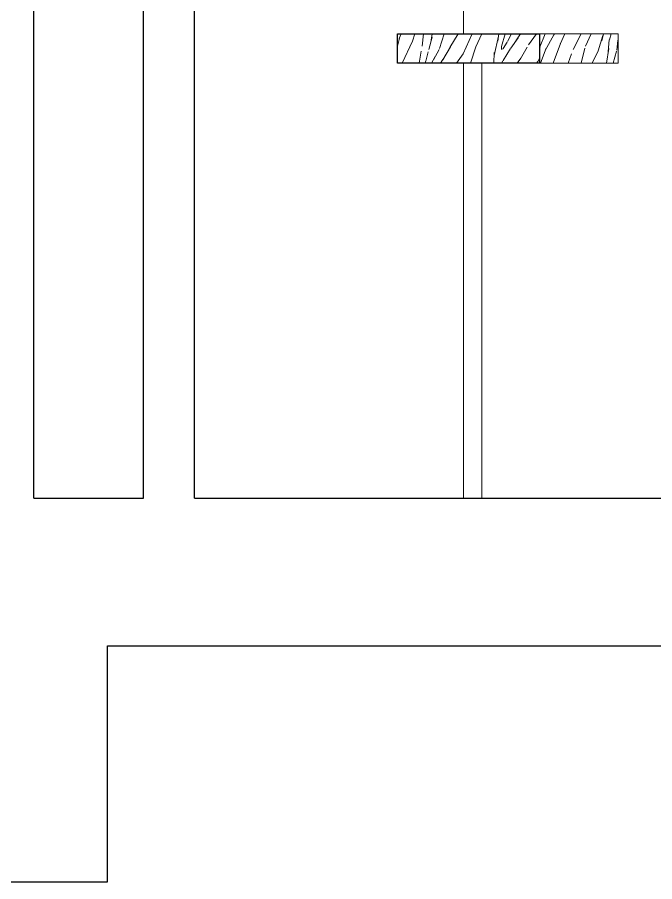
# Model space of a CAD drawing. Header units: inches. Extents: x 0 to 535, y -174 to 989.
# Drawn here: x 349.008 to 350.736, y 92.608 to 94.953 of the extents above; entities that cross this region are included whole.
import ezdxf

# ---------------------------------------------------------------- set-up
doc = ezdxf.new("R2010")
doc.units = ezdxf.units.IN
doc.header["$MEASUREMENT"] = 0
doc.layers.add('1', color=1, linetype='Continuous', lineweight=9)
doc.layers.add('wall', color=51, linetype='Continuous', lineweight=25)

msp = doc.modelspace()

# ---------------------------------------------------------------- hatches: boundary and pattern name
at = {"layer": '1'}
h = msp.add_hatch(dxfattribs=at)
h.set_pattern_fill('Ä¾ÎÆ', color=256, scale=0.23, angle=20)
h.set_pattern_definition([(35.3657895, (89.36394374982895, 155.4043456731439), (1.358495653849031, 0.974888949105646), [0.0567920025, -11.86952858]), (166.803504, (89.40173186230047, 155.383782495857), (-0.2161293025630688, -0.078664630883123), [0.00785306709999998, -0.8167188679999989]), (24.48938626, (89.36909177690261, 155.3741902710309), (0.2161293006459917, 0.07866463722956471), [0.02746521999999996, -5.740230749999991]), (73.46062710000001, (89.3918834623029, 155.3435932512643), (0.3395689741847775, 1.084466940812025), [0.0294332288, -6.151544580000001]), (83.00321680000002, (89.40026234335097, 155.3718086587396), (0.216129300024115, 0.07866463224300876), [0.0120636748, -0.4946106760000001]), (30.347856, (89.29483968752145, 155.4020718033193), (2.223012850983182, 1.289547495665455), [0.0478738905, -10.00564285]), (89.08859079999999, (89.37129972031303, 155.3361013818702), (0.06171982473837814, 0.502901154207116), [0.0092056419, -1.923978911]), (35.66412569999999, (89.3649771223502, 155.3406635285166), (0.2161292995345969, 0.0786646385446673), [0.0079623815, -1.664137768]), (43.56664719999999, (89.31278248108939, 155.3239540274121), (0.7101077456471797, 0.7388950529018659), [0.0322622403, -2.226094583]), (29.68621252, (89.27454880363666, 155.4129888856275), (2.223012851304042, 1.289547475383502), [0.1022191415, -5.26428577]), (40.3727928, (89.33615883556095, 155.3461890952892), (2.99484043838873, 2.531343684717294), [0.04322782150000001, -9.034614590000002]), (33.7857773, (89.31895446429264, 155.3742441441316), (0.216129291848162, 0.07866464853906541), [0.05413074839999992, -1.840445417999997]), (29.04293409, (89.33615360340235, 155.4262600202194), (2.439142167360524, 1.36821211551155), [0.0410338262, -8.57606934]), (55.7434615, (89.43966431239534, 155.40445216516), (1.759784446686964, 2.56225704572125), [0.0404823782, -8.4608168]), (39.23678930000001, (89.41025612516286, 155.4372165670578), (3.210969740846352, 2.610008316254434), [0.05220031930000001, -10.90986646]), (34.7710456, (89.37202767770746, 155.4461804995564), (2.933120589214854, 2.028442540050955), [0.0758889025, -15.86078045]), (41.4338095, (89.23455797834004, 155.3915700314677), (0.2161292981963297, 0.07866463652666691), [0.0176491834, -1.217793604]), (61.73996529999999, (89.265439871703, 155.306722726783), (0.2778491391306656, 0.5815657859539077), [0.0322917148, -3.35833833]), (38.84841369999999, (89.24632250940718, 155.3592472480102), (1.142366341585137, 0.8962243289674561), [0.0266178126, -5.56312293]), (200, (89.27454880363666, 155.4129888856275), (-0.3705387656623449, 0.3455718796523705), [0.0284761896, -0.201523792]), (45.6324289, (89.28072915609268, 155.3351655231263), (0.7101077456572038, 0.7388950516397252), [0.05466546159999993, -11.42508117999998]), (43.237749, (89.26705268113693, 155.3759435947295), (1.636344795307082, 1.556454734449686), [0.0381418545, -7.97164751]), (71.91148520000002, (89.50877883607211, 155.2465841864989), (0.3395689770066423, 1.084466938815197), [0.0355090606, -7.42139344]), (83.00321680000002, (89.52907077004373, 155.219652918577), (0.216129300024115, 0.07866463224300876), [0.0265400864, -0.4801342690000001]), (74.8009006, (89.5201040814556, 155.1866479748006), (0.7408577933628253, 2.671835029081719), [0.0342012829, -7.148068110000001]), (56.7878511, (89.54524909149262, 155.1431807244895), (1.265806021826072, 1.902026626305297), [0.0287191846, -6.002309540000001]), (61.73996529999999, (89.53539650804865, 155.1670482162653), (0.2778491391306656, 0.5815657859539077), [0.0322917148, -3.35833833]), (72.17738229999999, (89.40232594913805, 155.2924869229888), (0.3395689782831965, 1.084466939618753), [0.0571535188, -11.94508519]), (65.092991, (89.4434986674377, 155.2273997376335), (0.2778491338212687, 0.5815657892096059), [0.0698139263, -14.5911103]), (63.06707489999999, (89.43732040493691, 155.2731947300833), (0.2778491396096346, 0.581565787359474), [0.06296584420000001, -6.54844776]), (43.56664719999999, (89.32072416562237, 155.2925276387563), (0.7101077456471797, 0.7388950529018659), [0.0322622403, -2.226094583]), (60.65470750000001, (89.33748715830382, 155.2688875330993), (1.049676707566411, 1.823361999482653), [0.04619737450000001, -4.80452681]), (59.7854419, (89.3580719474326, 155.2603652182543), (1.049676723312325, 1.823361992584466), [0.04703368899999992, -9.830041069999982]), (62.91626979999999, (89.4114463895799, 155.2225970491086), (0.2778491404779415, 0.5815657853456426), [0.05682948329999993, -5.91026606999999]), (65.1886422, (89.37689331315453, 155.2374742966674), (0.2778491301377781, 0.5815657915326928), [0.06060699410000001, -12.66686176]), (20, (89.503641272529, 155.1165977409129), (0.06171983675258766, 0.5029011542273502), [0.004380952600000001, -0.225619029]), (91.24063829999987, (89.503641272529, 155.1165977409129), (-0.09268962877058462, 0.9271376728700892), [0.006811305099999993, -1.423562827999998]), (58.1373433, (89.50775802135924, 155.1180961149491), (0.2778491400426518, 0.5815657852462758), [0.020887335, -1.441226069]), (74.5021434, (89.50349379781152, 155.1234074486136), (0.339568967718033, 1.084466942922913), [0.03960924529999993, -2.733037789999995]), (77.7581778, (89.48335248076074, 155.0954864539563), (0.4630086353138385, 2.09026925108812), [0.0533767969, -11.15575049]), (80.0621297, (89.49467039970781, 155.1476495356663), (0.7098880003596573, 4.101873860981018), [0.05705958220000001, -11.92545262]), (66.31177559999999, (89.39983875256982, 155.1039824600309), (0.2778491323069626, 0.5815657900483695), [0.0713526884, -4.92333538]), (64.46337319999999, (89.43365445245982, 155.1231537523498), (0.06171983769696079, 0.5029011530502587), [0.1043524743, -0.540177494]), (70.48311470000002, (89.39189497375901, 155.1674372171649), (1.57440521027697, 4.416532392591645), [0.0585223454, -12.23117]), (75.5243122, (89.42850537824724, 155.1693233387019), (0.4012888157798406, 1.587368093631594), [0.0599805523, -12.53593541]), (72.613585, (89.47863955297642, 155.2173120220532), (0.06171983805708947, 0.5029011531749514), [0.0432909381, -1.09309616]), (76.48384360000001, (89.51407748006665, 155.1615765218067), (0.4012888131065727, 1.587368094188972), [0.02578561049999996, -5.389192559999991]), (61.9762794, (89.5187841293401, 155.1358360607177), (1.6053749810238, 2.986493559702275), [0.0353577413, -7.38976752]), (84.3053877, (89.50451775177983, 155.2038529666594), (0.06171983729502792, 0.5029011542635994), [0.04294314819999993, -8.97511795999998]), (55.24647409999999, (89.5261369613554, 155.1156343207867), (1.759784460498503, 2.562257030501768), [0.0335272702, -7.007199320000001]), (65.2273285, (89.47290057537266, 155.290720444905), (0.2778491373020555, 0.5815657880252949), [0.05753806269999993, -12.02545500999998]), (76.65325650000001, (89.49157551272936, 155.2586250489409), (0.8642974639745951, 3.677637319914488), [0.0617647842, -12.90883993]), (59.70795199999999, (89.55701466969867, 155.0948437567929), (1.049676722564742, 1.823361991434463), [0.0370151926, -7.736175120000001]), (56.3560822, (89.588775134429, 155.0652233085898), (0.4939784263606839, 0.6602304293122196), [0.010879644, -2.273845757]), (61.9762794, (89.48982464634423, 155.0520862281831), (1.6053749810238, 2.986493559702275), [0.0353577413, -7.38976752]), (53.19649550000001, (89.51776122034941, 155.0393763576461), (0.2161292945959426, 0.07866463804509569), [0.0314122638, -0.7931596690000001]), (98.48186739999994, (89.48306171555882, 155.0450491308277), (-0.2470990924021889, 1.351374195123889), [0.0109700409, -2.292738417000001]), (46.13814420000001, (89.48306171555882, 155.0450491308277), (0.2161292981877979, 0.07866463710982384), [0.0097600178, -1.015041865]), (56.01691480000001, (89.53657944819057, 155.0645279925111), (1.265806025054427, 1.902026624190993), [0.0365601399, -7.641068970000001]), (87.2394681, (89.48144367396628, 155.0558991878114), (0.1541897158929855, 2.938742287345873), [0.03963325729999993, -8.28335063999998]), (58.6490828, (89.50643702289149, 155.083298382944), (0.7718275702060986, 1.24179621442641), [0.0378642376, -7.91362541]), (72.613585, (89.41101652028787, 155.0508559574079), (0.06171983805708947, 0.5029011531749514), [0.07575913880000001, -1.060627957]), (63.29488549999999, (89.28970421609486, 155.2400569884685), (0.2778491394824867, 0.5815657871570311), [0.0376197775, -7.86253344]), (66.9545161, (89.28088081799115, 155.2642990755213), (0.277849138399155, 0.5815657881615057), [0.03530030569999992, -3.671231709999995]), (56.3560822, (89.30367459629461, 155.2016736843284), (0.4939784263606839, 0.6602304293122196), [0.03263893430000001, -2.252086469]), (71.7852574, (89.33455648965757, 155.1168263796437), (0.3395689764932182, 1.084466939238849), [0.06019634289999992, -6.260419679999989]), (60.0717393, (89.34485045384969, 155.0885439454692), (0.277849139270344, 0.5815657860494605), [0.040074625, -2.063843176]), (69.3694487, (89.31617441040596, 155.1673307273101), (0.6174181176901898, 1.666032726955021), [0.0538217917, -11.24875421]), (53.19649550000001, (89.37867348017609, 154.9956159443798), (0.2161292945959426, 0.07866463804509569), [0.0117795995, -0.8127923539999999]), (69.6657058, (89.35337262243425, 155.1740063851482), (0.2778491222749367, 0.5815657938110032), [0.06768603069999984, -1.709072292999998]), (53.19649550000001, (89.30661049709946, 155.2736639128539), (0.2161292945959426, 0.07866463804509569), [0.02355919900000001, -0.8010127430000001]), (68.5537297, (89.32175753893026, 155.2288454919677), (0.8952672367306358, 2.247598515793237), [0.04302075939999993, -8.991338709999981]), (61.73996529999999, (89.33513801868678, 155.2177010229527), (0.2778491391306656, 0.5815657859539077), [0.0484375745, -3.34219256]), (58.51148860000001, (89.36484429539631, 155.1232746499884), (0.7718275754866677, 1.241796208885935), [0.0517887205, -10.82384232]), (54.19451950000001, (89.35955611709363, 155.0481404677683), (0.493978439279239, 0.6602304207882279), [0.06885505630000001, -7.160925799999999]), (61.1011978, (89.38573031404422, 155.0050478084116), (0.2778491393576279, 0.5815657856754212), [0.05232378789999993, -2.694674939999995]), (74.3266424, (89.46584060146245, 155.3293311365384), (0.7408577912244497, 2.671835022947638), [0.0582210293, -12.16819508]), (70.9753659, (89.41981899133046, 155.3468975657531), (0.9569870897545645, 2.75049966370575), [0.0608799512, -12.72390981]), (51.130464, (89.34410052009393, 155.3147627066334), (0.4939784438691176, 0.660230418984233), [0.03326687569999993, -3.459754989999995]), (67.47860020000002, (89.3601271825923, 155.3091569587764), (0.2778491206858045, 0.5815657944572521), [0.0291689473, -3.03357028]), (56.3560822, (89.29469953629243, 155.2967822189862), (0.4939784263606839, 0.6602304293122196), [0.03263893430000001, -2.252086469]), (76.6033605, (89.38174116000927, 155.3010092378337), (0.8642974665360263, 3.677637328676978), [0.0437751594, -9.149008080000002])])
h.paths.add_polyline_path([(350.4236870052352, 94.82772965127792), (350.4236870052352, 94.90772965127792), (350.0386251403856, 94.90772965127792), (350.0386251403856, 94.82772965127792)])
h = msp.add_hatch(dxfattribs=at)
h.set_pattern_fill('Ä¾ÎÆ', color=256, scale=0.23, angle=20)
h.set_pattern_definition([(35.3657895, (67.66684324921415, 154.5043456731439), (1.358495653849031, 0.974888949105646), [0.0567920025, -11.86952858]), (166.803504, (67.70463136168567, 154.483782495857), (-0.2161293025630688, -0.078664630883123), [0.007853067099999996, -0.8167188679999999]), (24.48938626, (67.67199127628781, 154.4741902710309), (0.2161293006459917, 0.07866463722956471), [0.02746522, -5.740230749999998]), (73.46062710000001, (67.6947829616881, 154.4435932512643), (0.3395689741847775, 1.084466940812025), [0.0294332288, -6.151544580000001]), (83.00321680000002, (67.70316184273618, 154.4718086587395), (0.216129300024115, 0.07866463224300876), [0.0120636748, -0.4946106760000001]), (30.347856, (67.59773918690665, 154.5020718033194), (2.223012850983182, 1.289547495665455), [0.0478738905, -10.00564285]), (89.08859079999999, (67.67419921969824, 154.4361013818702), (0.06171982473837814, 0.502901154207116), [0.0092056419, -1.923978911]), (35.66412569999999, (67.6678766217354, 154.4406635285166), (0.2161292995345969, 0.0786646385446673), [0.0079623815, -1.664137768]), (43.56664719999999, (67.61568198047458, 154.4239540274121), (0.7101077456471797, 0.7388950529018659), [0.0322622403, -2.226094583]), (29.68621252, (67.57744830302187, 154.5129888856275), (2.223012851304042, 1.289547475383502), [0.1022191415, -5.26428577]), (40.3727928, (67.63905833494616, 154.4461890952892), (2.99484043838873, 2.531343684717294), [0.04322782150000001, -9.034614590000002]), (33.7857773, (67.62185396367785, 154.4742441441316), (0.216129291848162, 0.07866464853906541), [0.05413074839999998, -1.840445417999999]), (29.04293409, (67.63905310278756, 154.5262600202194), (2.439142167360524, 1.36821211551155), [0.0410338262, -8.57606934]), (55.7434615, (67.74256381178056, 154.50445216516), (1.759784446686964, 2.56225704572125), [0.0404823782, -8.4608168]), (39.23678930000001, (67.71315562454807, 154.5372165670578), (3.210969740846352, 2.610008316254434), [0.05220031930000001, -10.90986646]), (34.7710456, (67.67492717709267, 154.5461804995564), (2.933120589214854, 2.028442540050955), [0.0758889025, -15.86078045]), (41.4338095, (67.53745747772524, 154.4915700314677), (0.2161292981963297, 0.07866463652666691), [0.0176491834, -1.217793604]), (61.73996529999999, (67.5683393710882, 154.406722726783), (0.2778491391306656, 0.5815657859539077), [0.0322917148, -3.35833833]), (38.84841369999999, (67.54922200879238, 154.4592472480103), (1.142366341585137, 0.8962243289674561), [0.0266178126, -5.56312293]), (200, (67.57744830302187, 154.5129888856275), (-0.3705387656623449, 0.3455718796523705), [0.0284761896, -0.201523792]), (45.6324289, (67.58362865547788, 154.4351655231263), (0.7101077456572038, 0.7388950516397252), [0.05466546159999999, -11.42508118]), (43.237749, (67.56995218052214, 154.4759435947295), (1.636344795307082, 1.556454734449686), [0.0381418545, -7.97164751]), (71.91148520000002, (67.81167833545732, 154.3465841864989), (0.3395689770066423, 1.084466938815197), [0.0355090606, -7.42139344]), (83.00321680000002, (67.83197026942894, 154.319652918577), (0.216129300024115, 0.07866463224300876), [0.0265400864, -0.4801342690000001]), (74.8009006, (67.82300358084079, 154.2866479748006), (0.7408577933628253, 2.671835029081719), [0.0342012829, -7.148068110000001]), (56.7878511, (67.84814859087783, 154.2431807244895), (1.265806021826072, 1.902026626305297), [0.0287191846, -6.002309540000001]), (61.73996529999999, (67.83829600743385, 154.2670482162653), (0.2778491391306656, 0.5815657859539077), [0.0322917148, -3.35833833]), (72.17738229999999, (67.70522544852325, 154.3924869229888), (0.3395689782831965, 1.084466939618753), [0.0571535188, -11.94508519]), (65.092991, (67.74639816682289, 154.3273997376335), (0.2778491338212687, 0.5815657892096059), [0.0698139263, -14.5911103]), (63.06707489999999, (67.74021990432212, 154.3731947300833), (0.2778491396096346, 0.581565787359474), [0.06296584420000001, -6.54844776]), (43.56664719999999, (67.62362366500757, 154.3925276387563), (0.7101077456471797, 0.7388950529018659), [0.0322622403, -2.226094583]), (60.65470750000001, (67.64038665768902, 154.3688875330993), (1.049676707566411, 1.823361999482653), [0.04619737450000001, -4.80452681]), (59.7854419, (67.66097144681781, 154.3603652182543), (1.049676723312325, 1.823361992584466), [0.04703368899999998, -9.830041069999998]), (62.91626979999999, (67.7143458889651, 154.3225970491086), (0.2778491404779415, 0.5815657853456426), [0.05682948329999999, -5.910266069999998]), (65.1886422, (67.67979281253973, 154.3374742966674), (0.2778491301377781, 0.5815657915326928), [0.06060699410000001, -12.66686176]), (20, (67.8065407719142, 154.2165977409129), (0.06171983675258766, 0.5029011542273502), [0.004380952600000001, -0.225619029]), (91.24063829999997, (67.8065407719142, 154.2165977409129), (-0.09268962877058462, 0.9271376728700892), [0.006811305099999999, -1.423562827999999]), (58.1373433, (67.81065752074444, 154.2180961149491), (0.2778491400426518, 0.5815657852462758), [0.020887335, -1.441226069]), (74.5021434, (67.80639329719672, 154.2234074486136), (0.339568967718033, 1.084466942922913), [0.03960924529999999, -2.733037789999999]), (77.7581778, (67.78625198014595, 154.1954864539562), (0.4630086353138385, 2.09026925108812), [0.0533767969, -11.15575049]), (80.0621297, (67.79756989909302, 154.2476495356663), (0.7098880003596573, 4.101873860981018), [0.05705958220000001, -11.92545262]), (66.31177559999999, (67.70273825195503, 154.2039824600309), (0.2778491323069626, 0.5815657900483695), [0.0713526884, -4.92333538]), (64.46337319999999, (67.73655395184501, 154.2231537523498), (0.06171983769696079, 0.5029011530502587), [0.1043524743, -0.540177494]), (70.48311470000002, (67.69479447314421, 154.2674372171649), (1.57440521027697, 4.416532392591645), [0.0585223454, -12.23117]), (75.5243122, (67.73140487763244, 154.2693233387019), (0.4012888157798406, 1.587368093631594), [0.0599805523, -12.53593541]), (72.613585, (67.78153905236162, 154.3173120220532), (0.06171983805708947, 0.5029011531749514), [0.0432909381, -1.09309616]), (76.48384360000001, (67.81697697945184, 154.2615765218067), (0.4012888131065727, 1.587368094188972), [0.02578561049999999, -5.389192559999999]), (61.9762794, (67.82168362872531, 154.2358360607177), (1.6053749810238, 2.986493559702275), [0.0353577413, -7.38976752]), (84.3053877, (67.80741725116503, 154.3038529666594), (0.06171983729502792, 0.5029011542635994), [0.04294314819999999, -8.975117959999997]), (55.24647409999999, (67.82903646074061, 154.2156343207866), (1.759784460498503, 2.562257030501768), [0.0335272702, -7.007199320000001]), (65.2273285, (67.77580007475787, 154.390720444905), (0.2778491373020555, 0.5815657880252949), [0.05753806269999999, -12.02545501]), (76.65325650000001, (67.79447501211457, 154.3586250489409), (0.8642974639745951, 3.677637319914488), [0.0617647842, -12.90883993]), (59.70795199999999, (67.85991416908388, 154.1948437567929), (1.049676722564742, 1.823361991434463), [0.0370151926, -7.736175120000001]), (56.3560822, (67.89167463381419, 154.1652233085898), (0.4939784263606839, 0.6602304293122196), [0.010879644, -2.273845757]), (61.9762794, (67.79272414572945, 154.1520862281831), (1.6053749810238, 2.986493559702275), [0.0353577413, -7.38976752]), (53.19649550000001, (67.82066071973462, 154.1393763576461), (0.2161292945959426, 0.07866463804509569), [0.0314122638, -0.7931596690000001]), (98.4818674, (67.78596121494402, 154.1450491308278), (-0.2470990924021889, 1.351374195123889), [0.0109700409, -2.292738417000001]), (46.13814420000001, (67.78596121494402, 154.1450491308278), (0.2161292981877979, 0.07866463710982384), [0.0097600178, -1.015041865]), (56.01691480000001, (67.83947894757576, 154.1645279925111), (1.265806025054427, 1.902026624190993), [0.0365601399, -7.641068970000001]), (87.2394681, (67.78434317335149, 154.1558991878114), (0.1541897158929855, 2.938742287345873), [0.03963325729999999, -8.283350639999997]), (58.6490828, (67.8093365222767, 154.183298382944), (0.7718275702060986, 1.24179621442641), [0.0378642376, -7.91362541]), (72.613585, (67.71391601967308, 154.1508559574079), (0.06171983805708947, 0.5029011531749514), [0.07575913880000001, -1.060627957]), (63.29488549999999, (67.59260371548007, 154.3400569884685), (0.2778491394824867, 0.5815657871570311), [0.0376197775, -7.86253344]), (66.9545161, (67.58378031737635, 154.3642990755212), (0.277849138399155, 0.5815657881615057), [0.03530030569999999, -3.671231709999999]), (56.3560822, (67.60657409567982, 154.3016736843284), (0.4939784263606839, 0.6602304293122196), [0.03263893430000001, -2.252086469]), (71.7852574, (67.63745598904278, 154.2168263796437), (0.3395689764932182, 1.084466939238849), [0.06019634289999998, -6.260419679999997]), (60.0717393, (67.6477499532349, 154.1885439454692), (0.277849139270344, 0.5815657860494605), [0.040074625, -2.063843176]), (69.3694487, (67.61907390979117, 154.2673307273101), (0.6174181176901898, 1.666032726955021), [0.0538217917, -11.24875421]), (53.19649550000001, (67.6815729795613, 154.0956159443798), (0.2161292945959426, 0.07866463804509569), [0.0117795995, -0.8127923539999999]), (69.6657058, (67.65627212181946, 154.2740063851482), (0.2778491222749367, 0.5815657938110032), [0.06768603069999997, -1.709072293]), (53.19649550000001, (67.60950999648466, 154.3736639128539), (0.2161292945959426, 0.07866463804509569), [0.02355919900000001, -0.8010127430000001]), (68.5537297, (67.62465703831546, 154.3288454919677), (0.8952672367306358, 2.247598515793237), [0.04302075939999999, -8.991338709999997]), (61.73996529999999, (67.63803751807198, 154.3177010229527), (0.2778491391306656, 0.5815657859539077), [0.0484375745, -3.34219256]), (58.51148860000001, (67.66774379478152, 154.2232746499884), (0.7718275754866677, 1.241796208885935), [0.0517887205, -10.82384232]), (54.19451950000001, (67.66245561647884, 154.1481404677683), (0.493978439279239, 0.6602304207882279), [0.06885505630000001, -7.160925799999999]), (61.1011978, (67.68862981342943, 154.1050478084116), (0.2778491393576279, 0.5815657856754212), [0.05232378789999999, -2.694674939999999]), (74.3266424, (67.76874010084767, 154.4293311365384), (0.7408577912244497, 2.671835022947638), [0.0582210293, -12.16819508]), (70.9753659, (67.72271849071566, 154.4468975657531), (0.9569870897545645, 2.75049966370575), [0.0608799512, -12.72390981]), (51.130464, (67.64700001947914, 154.4147627066335), (0.4939784438691176, 0.660230418984233), [0.03326687569999999, -3.459754989999999]), (67.47860020000002, (67.66302668197748, 154.4091569587764), (0.2778491206858045, 0.5815657944572521), [0.0291689473, -3.03357028]), (56.3560822, (67.59759903567765, 154.3967822189863), (0.4939784263606839, 0.6602304293122196), [0.03263893430000001, -2.252086469]), (76.6033605, (67.68464065939447, 154.4010092378338), (0.8642974665360263, 3.677637328676978), [0.0437751594, -9.149008080000002])])
h.paths.add_polyline_path([(350.6369287329325, 94.90772965127792), (350.4236870052352, 94.90772965127792), (350.4236870052352, 94.82772965127792), (350.6369287329325, 94.82772965127792)])

# ---------------------------------------------------------------- linework, layer by layer
for p, q in [((350.2175716314634, 94.90772965127792), (350.2175716314634, 95.00772965127791)), ((350.4236870052352, 94.90772965127792), (350.6369287329325, 94.90772965127792)), ((350.6369287329325, 94.82772965127792), (350.6369287329325, 94.90772965127792)), ((350.2175716314634, 93.64772965127793), (350.2175716314634, 94.82772965127792)), ((350.2675716314635, 93.64772965127793), (350.2675716314635, 94.82772965127792)), ((350.4236870052352, 94.82772965127792), (350.6369287329325, 94.82772965127792))]:
    msp.add_line(p, q, dxfattribs=at)
at = {"layer": 'wall'}
for p, q in [((349.0532865599804, 93.64772965127793), (349.0532865599804, 102.8677296512779)), ((349.3507498118069, 93.64772965127793), (349.3507498118069, 102.8677296512779)), ((349.4883086466241, 93.64772965127793), (349.4883086466241, 102.8677296512779)), ((349.0532865599804, 93.64772965127793), (349.3507498118069, 93.64772965127793)), ((349.4883086466241, 93.64772965127793), (359.5489946229354, 93.64772965127793)), ((349.2532865599804, 93.24772965127795), (359.3489946229354, 93.24772965127794)), ((349.2532865599804, 92.60772965127792), (349.2532865599804, 93.24772965127794)), ((345.4076665953193, 92.60772965127792), (349.2532865599804, 92.60772965127792))]:
    msp.add_line(p, q, dxfattribs=at)
msp.add_lwpolyline([(350.0386251403856, 94.90772965127792), (350.4236870052352, 94.90772965127792), (350.4236870052352, 94.82772965127792), (350.0386251403856, 94.82772965127792)], close=True, dxfattribs=at)

doc.saveas('drawing.dxf')
